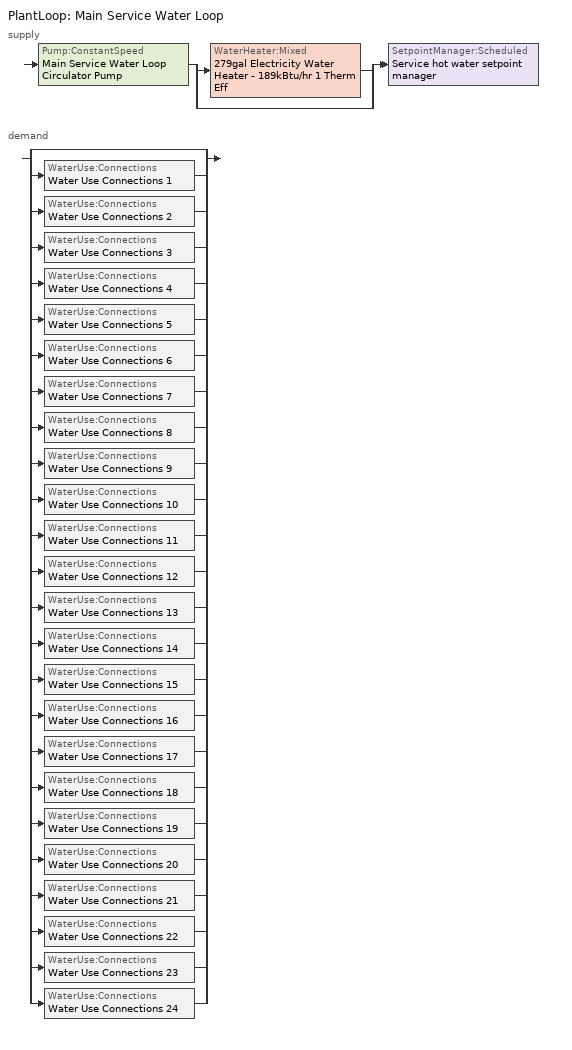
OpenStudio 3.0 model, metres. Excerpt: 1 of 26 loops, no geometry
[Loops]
PlantLoop 'Main Service Water Loop'
 supply: Pump:ConstantSpeed 'Main Service Water Loop Circulator Pump' > split
  | WaterHeater:Mixed '279gal Electricity Water Heater - 189kBtu/hr 1 Therm Eff'
  | bypass
  join > SetpointManager:Scheduled 'Service hot water setpoint manager'
 demand: split
  | bypass
  | WaterUse:Connections 'Water Use Connections 1'
  | WaterUse:Connections 'Water Use Connections 2'
  | WaterUse:Connections 'Water Use Connections 3'
  | WaterUse:Connections 'Water Use Connections 4'
  | WaterUse:Connections 'Water Use Connections 5'
  | WaterUse:Connections 'Water Use Connections 6'
  | WaterUse:Connections 'Water Use Connections 7'
  | WaterUse:Connections 'Water Use Connections 8'
  | WaterUse:Connections 'Water Use Connections 9'
  | WaterUse:Connections 'Water Use Connections 10'
  | WaterUse:Connections 'Water Use Connections 11'
  | WaterUse:Connections 'Water Use Connections 12'
  | WaterUse:Connections 'Water Use Connections 13'
  | WaterUse:Connections 'Water Use Connections 14'
  | WaterUse:Connections 'Water Use Connections 15'
  | WaterUse:Connections 'Water Use Connections 16'
  | WaterUse:Connections 'Water Use Connections 17'
  | WaterUse:Connections 'Water Use Connections 18'
  | WaterUse:Connections 'Water Use Connections 19'
  | WaterUse:Connections 'Water Use Connections 20'
  | WaterUse:Connections 'Water Use Connections 21'
  | WaterUse:Connections 'Water Use Connections 22'
  | WaterUse:Connections 'Water Use Connections 23'
  | WaterUse:Connections 'Water Use Connections 24'
[SetpointManager:Scheduled]
Service hot water setpoint manager: Control Variable=Temperature; Schedule=Service Water Loop Temp - 140F
[PlantLoop]
Main Service Water Loop: Glycol Concentration=0; Maximum Loop Temperature {C}=60; Minimum Loop Temperature {C}=10; Plant Loop Volume {m3}=Autocalculate; Load Distribution Scheme=Optimal
[Sizing:Plant]
Main Service Water Loop: Loop Type=Heating; Design Loop Exit Temperature {C}=60; Loop Design Temperature Difference {deltaC}=5; Sizing Option=NonCoincident; Zone Timesteps in Averaging Window=1; Coincident Sizing Factor Mode=None
[Pump:ConstantSpeed]
Main Service Water Loop Circulator Pump: Rated Flow Rate {m3/s}=autosize; Rated Pump Head {Pa}=156183; Rated Power Consumption {W}=autosize; Motor Efficiency=0.7; Fraction of Motor Inefficiencies to Fluid Stream=0; Pump Control Type=Intermittent; Design Power Sizing Method=PowerPerFlowPerPressure; Design Electric Power per Unit Flow Rate {W/(m3/s)}=348701.1; Design Shaft Power per Unit Flow Rate per Unit Head {W-s/m3-Pa}=1.28205
[WaterHeater:Mixed]
279gal Electricity Water Heater - 189kBtu/hr 1 Therm Eff: Tank Volume {m3}=1.05756; Setpoint Temperature Schedule=Service Water Loop Temp - 140F; Deadband Temperature Difference {deltaC}=2; Maximum Temperature Limit {C}=60; Heater Control Type=Cycle; Heater Maximum Capacity {W}=55257.3; Heater Fuel Type=Electricity; Heater Thermal Efficiency=1; Off Cycle Parasitic Fuel Consumption Rate {W}=100.559; Off Cycle Parasitic Fuel Type=Electricity; Off Cycle Parasitic Heat Fraction to Tank=0.8; On Cycle Parasitic Fuel Consumption Rate {W}=100.559; On Cycle Parasitic Fuel Type=Electricity; On Cycle Parasitic Heat Fraction to Tank=0; Ambient Temperature Indicator=Schedule; Ambient Temperature Schedule=Water Heater Ambient Temp Schedule - 70.0f; Off Cycle Loss Coefficient to Ambient Temperature {W/K}=4.55942; On Cycle Loss Coefficient to Ambient Temperature {W/K}=4.55942; Use Side Effectiveness=1; Source Side Effectiveness=1; Use Side Design Flow Rate {m3/s}=autosize; Source Side Design Flow Rate {m3/s}=autosize; Indirect Water Heating Recovery Time {hr}=1.5; Source Side Flow Control Mode=IndirectHeatPrimarySetpoint
[WaterUse:Connections]
Name | Water Use Equipment Name 1
Water Use Connections 1 | G n1 apartment Service Water Use 0.15gal/min
Water Use Connections 2 | G n2 apartment Service Water Use 0.15gal/min
Water Use Connections 3 | G ne apartment Service Water Use 0.15gal/min
Water Use Connections 4 | G nw apartment Service Water Use 0.15gal/min
Water Use Connections 5 | G s1 apartment Service Water Use 0.15gal/min
Water Use Connections 6 | G s2 apartment Service Water Use 0.15gal/min
Water Use Connections 7 | G sw apartment Service Water Use 0.15gal/min
Water Use Connections 8 | M n1 apartment Service Water Use 0.15gal/min
Water Use Connections 9 | M n2 apartment Service Water Use 0.15gal/min
Water Use Connections 10 | M ne apartment Service Water Use 0.15gal/min
Water Use Connections 11 | M nw apartment Service Water Use 0.15gal/min
Water Use Connections 12 | M s1 apartment Service Water Use 0.15gal/min
Water Use Connections 13 | M s2 apartment Service Water Use 0.15gal/min
Water Use Connections 14 | M se apartment Service Water Use 0.15gal/min
Water Use Connections 15 | M sw apartment Service Water Use 0.15gal/min
Water Use Connections 16 | Office Service Water Use 0.07gal/min
Water Use Connections 17 | T n1 apartment Service Water Use 0.15gal/min
Water Use Connections 18 | T n2 apartment Service Water Use 0.15gal/min
Water Use Connections 19 | T ne apartment Service Water Use 0.15gal/min
Water Use Connections 20 | T nw apartment Service Water Use 0.15gal/min
Water Use Connections 21 | T s1 apartment Service Water Use 0.15gal/min
Water Use Connections 22 | T s2 apartment Service Water Use 0.15gal/min
Water Use Connections 23 | T se apartment Service Water Use 0.15gal/min
Water Use Connections 24 | T sw apartment Service Water Use 0.15gal/min
[WaterUse:Equipment:Definition]
Name | Peak Flow Rate {m3/s} | Target Temperature Schedule | Sensible Fraction Schedule | Latent Fraction Schedule
G n1 apartment Service Water Use Def 0.15gal/min | 9.37425e-06 | Schedule Ruleset 5 | Schedule Ruleset 3 | Schedule Ruleset 4
G n2 apartment Service Water Use Def 0.15gal/min | 9.37425e-06 | Schedule Ruleset 8 | Schedule Ruleset 6 | Schedule Ruleset 7
G ne apartment Service Water Use Def 0.15gal/min | 9.37425e-06 | Schedule Ruleset 11 | Schedule Ruleset 9 | Schedule Ruleset 10
G nw apartment Service Water Use Def 0.15gal/min | 9.37425e-06 | Schedule Ruleset 14 | Schedule Ruleset 12 | Schedule Ruleset 13
G s1 apartment Service Water Use Def 0.15gal/min | 9.37425e-06 | Schedule Ruleset 17 | Schedule Ruleset 15 | Schedule Ruleset 16
G s2 apartment Service Water Use Def 0.15gal/min | 9.37425e-06 | Schedule Ruleset 20 | Schedule Ruleset 18 | Schedule Ruleset 19
G sw apartment Service Water Use Def 0.15gal/min | 9.37425e-06 | Schedule Ruleset 23 | Schedule Ruleset 21 | Schedule Ruleset 22
M n1 apartment Service Water Use Def 0.15gal/min | 9.37425e-06 | Schedule Ruleset 26 | Schedule Ruleset 24 | Schedule Ruleset 25
M n2 apartment Service Water Use Def 0.15gal/min | 9.37425e-06 | Schedule Ruleset 29 | Schedule Ruleset 27 | Schedule Ruleset 28
M ne apartment Service Water Use Def 0.15gal/min | 9.37425e-06 | Schedule Ruleset 32 | Schedule Ruleset 30 | Schedule Ruleset 31
M nw apartment Service Water Use Def 0.15gal/min | 9.37425e-06 | Schedule Ruleset 35 | Schedule Ruleset 33 | Schedule Ruleset 34
M s1 apartment Service Water Use Def 0.15gal/min | 9.37425e-06 | Schedule Ruleset 38 | Schedule Ruleset 36 | Schedule Ruleset 37
M s2 apartment Service Water Use Def 0.15gal/min | 9.37425e-06 | Schedule Ruleset 41 | Schedule Ruleset 39 | Schedule Ruleset 40
M se apartment Service Water Use Def 0.15gal/min | 9.37425e-06 | Schedule Ruleset 44 | Schedule Ruleset 42 | Schedule Ruleset 43
M sw apartment Service Water Use Def 0.15gal/min | 9.37425e-06 | Schedule Ruleset 47 | Schedule Ruleset 45 | Schedule Ruleset 46
Office Service Water Use Def 0.07gal/min | 4.21841e-06 | Schedule Ruleset 50 | Schedule Ruleset 48 | Schedule Ruleset 49
T n1 apartment Service Water Use Def 0.15gal/min | 9.37425e-06 | Schedule Ruleset 53 | Schedule Ruleset 51 | Schedule Ruleset 52
T n2 apartment Service Water Use Def 0.15gal/min | 9.37425e-06 | Schedule Ruleset 56 | Schedule Ruleset 54 | Schedule Ruleset 55
T ne apartment Service Water Use Def 0.15gal/min | 9.37425e-06 | Schedule Ruleset 59 | Schedule Ruleset 57 | Schedule Ruleset 58
T nw apartment Service Water Use Def 0.15gal/min | 9.37425e-06 | Schedule Ruleset 62 | Schedule Ruleset 60 | Schedule Ruleset 61
T s1 apartment Service Water Use Def 0.15gal/min | 9.37425e-06 | Schedule Ruleset 65 | Schedule Ruleset 63 | Schedule Ruleset 64
T s2 apartment Service Water Use Def 0.15gal/min | 9.37425e-06 | Schedule Ruleset 68 | Schedule Ruleset 66 | Schedule Ruleset 67
T se apartment Service Water Use Def 0.15gal/min | 9.37425e-06 | Schedule Ruleset 71 | Schedule Ruleset 69 | Schedule Ruleset 70
T sw apartment Service Water Use Def 0.15gal/min | 9.37425e-06 | Schedule Ruleset 74 | Schedule Ruleset 72 | Schedule Ruleset 73
[WaterUse:Equipment]
Name | Water Use Equipment Definition | Space | Flow Rate Fraction Schedule
G n1 apartment Service Water Use 0.15gal/min | G n1 apartment Service Water Use Def 0.15gal/min | G N1 Apartment | NECB-G-Service Water Heating
G n2 apartment Service Water Use 0.15gal/min | G n2 apartment Service Water Use Def 0.15gal/min | G N2 Apartment | NECB-G-Service Water Heating
G ne apartment Service Water Use 0.15gal/min | G ne apartment Service Water Use Def 0.15gal/min | G NE Apartment | NECB-G-Service Water Heating
G nw apartment Service Water Use 0.15gal/min | G nw apartment Service Water Use Def 0.15gal/min | G NW Apartment | NECB-G-Service Water Heating
G s1 apartment Service Water Use 0.15gal/min | G s1 apartment Service Water Use Def 0.15gal/min | G S1 Apartment | NECB-G-Service Water Heating
G s2 apartment Service Water Use 0.15gal/min | G s2 apartment Service Water Use Def 0.15gal/min | G S2 Apartment | NECB-G-Service Water Heating
G sw apartment Service Water Use 0.15gal/min | G sw apartment Service Water Use Def 0.15gal/min | G SW Apartment | NECB-G-Service Water Heating
M n1 apartment Service Water Use 0.15gal/min | M n1 apartment Service Water Use Def 0.15gal/min | M N1 Apartment | NECB-G-Service Water Heating
M n2 apartment Service Water Use 0.15gal/min | M n2 apartment Service Water Use Def 0.15gal/min | M N2 Apartment | NECB-G-Service Water Heating
M ne apartment Service Water Use 0.15gal/min | M ne apartment Service Water Use Def 0.15gal/min | M NE Apartment | NECB-G-Service Water Heating
M nw apartment Service Water Use 0.15gal/min | M nw apartment Service Water Use Def 0.15gal/min | M NW Apartment | NECB-G-Service Water Heating
M s1 apartment Service Water Use 0.15gal/min | M s1 apartment Service Water Use Def 0.15gal/min | M S1 Apartment | NECB-G-Service Water Heating
M s2 apartment Service Water Use 0.15gal/min | M s2 apartment Service Water Use Def 0.15gal/min | M S2 Apartment | NECB-G-Service Water Heating
M se apartment Service Water Use 0.15gal/min | M se apartment Service Water Use Def 0.15gal/min | M SE Apartment | NECB-G-Service Water Heating
M sw apartment Service Water Use 0.15gal/min | M sw apartment Service Water Use Def 0.15gal/min | M SW Apartment | NECB-G-Service Water Heating
Office Service Water Use 0.07gal/min | Office Service Water Use Def 0.07gal/min | Office | NECB-C-Service Water Heating
T n1 apartment Service Water Use 0.15gal/min | T n1 apartment Service Water Use Def 0.15gal/min | T N1 Apartment | NECB-G-Service Water Heating
T n2 apartment Service Water Use 0.15gal/min | T n2 apartment Service Water Use Def 0.15gal/min | T N2 Apartment | NECB-G-Service Water Heating
T ne apartment Service Water Use 0.15gal/min | T ne apartment Service Water Use Def 0.15gal/min | T NE Apartment | NECB-G-Service Water Heating
T nw apartment Service Water Use 0.15gal/min | T nw apartment Service Water Use Def 0.15gal/min | T NW Apartment | NECB-G-Service Water Heating
T s1 apartment Service Water Use 0.15gal/min | T s1 apartment Service Water Use Def 0.15gal/min | T S1 Apartment | NECB-G-Service Water Heating
T s2 apartment Service Water Use 0.15gal/min | T s2 apartment Service Water Use Def 0.15gal/min | T S2 Apartment | NECB-G-Service Water Heating
T se apartment Service Water Use 0.15gal/min | T se apartment Service Water Use Def 0.15gal/min | T SE Apartment | NECB-G-Service Water Heating
T sw apartment Service Water Use 0.15gal/min | T sw apartment Service Water Use Def 0.15gal/min | T SW Apartment | NECB-G-Service Water Heating
[Schedule:Ruleset]
Name | Default Day Schedule
Service Water Loop Temp - 140F | Service Water Loop Temp - 140F Default
Water Heater Ambient Temp Schedule - 70.0f | Water Heater Ambient Temp Schedule - 70.0f Default
Schedule Ruleset 3 | Schedule Day 6
Schedule Ruleset 4 | Schedule Day 7
Schedule Ruleset 5 | Schedule Day 8
NECB-G-Service Water Heating | NECB-G-Service Water Heating Default
Schedule Ruleset 6 | Schedule Day 9
Schedule Ruleset 7 | Schedule Day 10
Schedule Ruleset 8 | Schedule Day 11
Schedule Ruleset 9 | Schedule Day 12
Schedule Ruleset 10 | Schedule Day 13
Schedule Ruleset 11 | Schedule Day 14
Schedule Ruleset 12 | Schedule Day 15
Schedule Ruleset 13 | Schedule Day 16
Schedule Ruleset 14 | Schedule Day 17
Schedule Ruleset 15 | Schedule Day 18
Schedule Ruleset 16 | Schedule Day 19
Schedule Ruleset 17 | Schedule Day 20
Schedule Ruleset 18 | Schedule Day 21
Schedule Ruleset 19 | Schedule Day 22
Schedule Ruleset 20 | Schedule Day 23
Schedule Ruleset 21 | Schedule Day 24
Schedule Ruleset 22 | Schedule Day 25
Schedule Ruleset 23 | Schedule Day 26
Schedule Ruleset 24 | Schedule Day 27
Schedule Ruleset 25 | Schedule Day 28
Schedule Ruleset 26 | Schedule Day 29
Schedule Ruleset 27 | Schedule Day 30
Schedule Ruleset 28 | Schedule Day 31
Schedule Ruleset 29 | Schedule Day 32
Schedule Ruleset 30 | Schedule Day 33
Schedule Ruleset 31 | Schedule Day 34
Schedule Ruleset 32 | Schedule Day 35
Schedule Ruleset 33 | Schedule Day 36
Schedule Ruleset 34 | Schedule Day 37
Schedule Ruleset 35 | Schedule Day 38
Schedule Ruleset 36 | Schedule Day 39
Schedule Ruleset 37 | Schedule Day 40
Schedule Ruleset 38 | Schedule Day 41
Schedule Ruleset 39 | Schedule Day 42
Schedule Ruleset 40 | Schedule Day 43
Schedule Ruleset 41 | Schedule Day 44
Schedule Ruleset 42 | Schedule Day 45
Schedule Ruleset 43 | Schedule Day 46
Schedule Ruleset 44 | Schedule Day 47
Schedule Ruleset 45 | Schedule Day 48
Schedule Ruleset 46 | Schedule Day 49
Schedule Ruleset 47 | Schedule Day 50
Schedule Ruleset 48 | Schedule Day 51
Schedule Ruleset 49 | Schedule Day 52
Schedule Ruleset 50 | Schedule Day 53
NECB-C-Service Water Heating | NECB-C-Service Water Heating Default
Schedule Ruleset 51 | Schedule Day 54
Schedule Ruleset 52 | Schedule Day 55
Schedule Ruleset 53 | Schedule Day 56
Schedule Ruleset 54 | Schedule Day 57
Schedule Ruleset 55 | Schedule Day 58
Schedule Ruleset 56 | Schedule Day 59
Schedule Ruleset 57 | Schedule Day 60
Schedule Ruleset 58 | Schedule Day 61
Schedule Ruleset 59 | Schedule Day 62
Schedule Ruleset 60 | Schedule Day 63
Schedule Ruleset 61 | Schedule Day 64
Schedule Ruleset 62 | Schedule Day 65
Schedule Ruleset 63 | Schedule Day 66
Schedule Ruleset 64 | Schedule Day 67
Schedule Ruleset 65 | Schedule Day 68
Schedule Ruleset 66 | Schedule Day 69
Schedule Ruleset 67 | Schedule Day 70
Schedule Ruleset 68 | Schedule Day 71
Schedule Ruleset 69 | Schedule Day 72
Schedule Ruleset 70 | Schedule Day 73
Schedule Ruleset 71 | Schedule Day 74
Schedule Ruleset 72 | Schedule Day 75
Schedule Ruleset 73 | Schedule Day 76
Schedule Ruleset 74 | Schedule Day 77
[Schedule:Day]
Service Water Loop Temp - 140F Default; Schedule Day 8; Schedule Day 11; Schedule Day 14; Schedule Day 17; Schedule Day 20; Schedule Day 23; Schedule Day 26; Schedule Day 29; Schedule Day 32; Schedule Day 35; Schedule Day 38; Schedule Day 41; Schedule Day 44; Schedule Day 47; Schedule Day 50; Schedule Day 53; Schedule Day 56; Schedule Day 59; Schedule Day 62; Schedule Day 65; Schedule Day 68; Schedule Day 71; Schedule Day 74; Schedule Day 77: 24, 0, 60
Water Heater Ambient Temp Schedule - 70.0f Default: 24, 0, 21.1111
Schedule Day 6; Schedule Day 9; Schedule Day 12; Schedule Day 15; Schedule Day 18; Schedule Day 21; Schedule Day 24; Schedule Day 27; Schedule Day 30; Schedule Day 33; Schedule Day 36; Schedule Day 39; Schedule Day 42; Schedule Day 45; Schedule Day 48; Schedule Day 51; Schedule Day 54; Schedule Day 57; Schedule Day 60; Schedule Day 63; Schedule Day 66; Schedule Day 69; Schedule Day 72; Schedule Day 75: 24, 0, 0.2
Schedule Day 7; Schedule Day 10; Schedule Day 13; Schedule Day 16; Schedule Day 19; Schedule Day 22; Schedule Day 25; Schedule Day 28; Schedule Day 31; Schedule Day 34; Schedule Day 37; Schedule Day 40; Schedule Day 43; Schedule Day 46; Schedule Day 49; Schedule Day 52; Schedule Day 55; Schedule Day 58; Schedule Day 61; Schedule Day 64; Schedule Day 67; Schedule Day 70; Schedule Day 73; Schedule Day 76: 24, 0, 0.05
NECB-G-Service Water Heating Default; NECB-G-Service Water Heating Default|Wkdy Day: 1, 0, 0.1, 6, 0, 0.05, 7, 0, 0.2, 8, 0, 0.8, 9, 0, 0.7, 10, 0, 0.5, 11, 0, 0.4, 14, 0, 0.2, 15, 0, 0.3, 17, 0, 0.5, 19, 0, 0.7, 21, 0, 0.4, 23, 0, 0.2, 24, 0, 0.1
NECB-G-Service Water Heating Sat Day: 1, 0, 0.1, 7, 0, 0.05, 8, 0, 0.2, 11, 0, 0.5, 15, 0, 0.3, 16, 0, 0.7, 17, 0, 0.9, 19, 0, 0.7, 20, 0, 0.6, 21, 0, 0.5, 22, 0, 0.4, 23, 0, 0.3, 24, 0, 0.2
NECB-G-Service Water Heating Sun|Hol Day: 1, 0, 0.1, 8, 0, 0.05, 9, 0, 0.2, 11, 0, 0.3, 13, 0, 0.2, 14, 0, 0.3, 15, 0, 0.4, 16, 0, 0.5, 17, 0, 0.6, 18, 0, 0.7, 19, 0, 0.4, 20, 0, 0.3, 24, 0, 0.2
NECB-C-Service Water Heating Default; NECB-C-Service Water Heating Default|Wkdy Day: 8, 0, 0.05, 9, 0, 0.1, 10, 0, 0.2, 11, 0, 0.3, 12, 0, 0.4, 16, 0, 0.8, 17, 0, 0.6, 18, 0, 0.4, 19, 0, 0.3, 21, 0, 0.2, 24, 0, 0.05
NECB-C-Service Water Heating Sat Day: 8, 0, 0.05, 9, 0, 0.1, 10, 0, 0.2, 11, 0, 0.3, 12, 0, 0.5, 16, 0, 0.9, 17, 0, 0.7, 18, 0, 0.5, 19, 0, 0.3, 21, 0, 0.2, 24, 0, 0.05
NECB-C-Service Water Heating Sun|Hol Day: 8, 0, 0.05, 9, 0, 0.1, 10, 0, 0.2, 11, 0, 0.3, 12, 0, 0.5, 17, 0, 0.9, 18, 0, 0.5, 19, 0, 0.3, 24, 0, 0.05
[Schedule:Rule] Date Specification Type=DateRange; Start Month=1; Start Day=1; End Month=12; End Day=31
Name | Schedule Ruleset | Rule Order | Day Schedule | Apply Monday | Apply Tuesday | Apply Wednesday | Apply Thursday | Apply Friday | Apply Saturday | Apply Sunday
Schedule Rule 32 | NECB-G-Service Water Heating | 2 | NECB-G-Service Water Heating Default|Wkdy Day | Yes | Yes | Yes | Yes | Yes
Schedule Rule 33 | NECB-G-Service Water Heating | 1 | NECB-G-Service Water Heating Sat Day |  |  |  |  |  | Yes
Schedule Rule 34 | NECB-G-Service Water Heating | 0 | NECB-G-Service Water Heating Sun|Hol Day |  |  |  |  |  |  | Yes
Schedule Rule 35 | NECB-C-Service Water Heating | 2 | NECB-C-Service Water Heating Default|Wkdy Day | Yes | Yes | Yes | Yes | Yes
Schedule Rule 36 | NECB-C-Service Water Heating | 1 | NECB-C-Service Water Heating Sat Day |  |  |  |  |  | Yes
Schedule Rule 37 | NECB-C-Service Water Heating | 0 | NECB-C-Service Water Heating Sun|Hol Day |  |  |  |  |  |  | Yes
